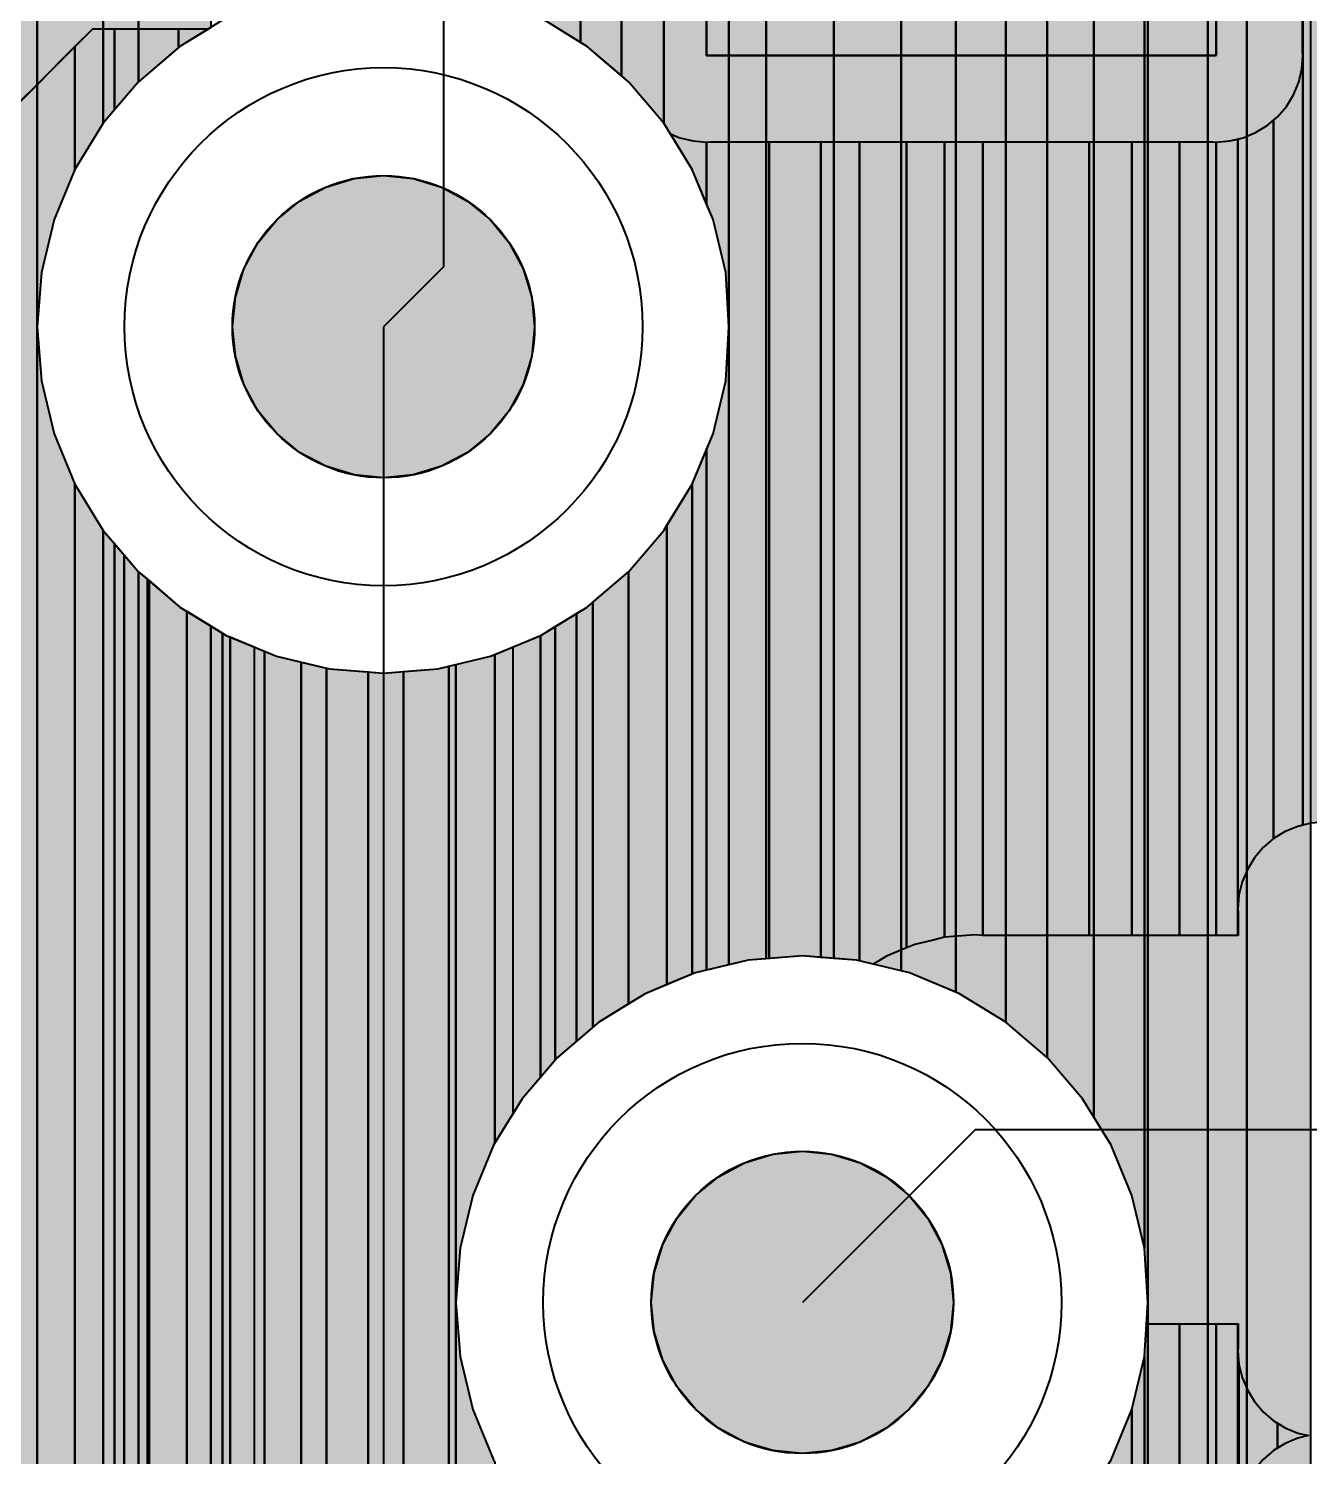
# Model space of a CAD drawing. Header units: millimetres. Extents: x 2 to 110, y 3 to 56.
# Drawn here: x 59.676 to 63.444, y 21.715 to 25.915 of the extents above; entities that cross this region are included whole.
import ezdxf

# ---------------------------------------------------------------- set-up
doc = ezdxf.new("R2010")
doc.units = ezdxf.units.MM
for name, color, linetype in [('bottom_copper', 7, 'Continuous'), ('drill_plated', 7, 'Continuous'), ('top_copper', 7, 'Continuous')]:
    doc.layers.add(name, color=color, linetype=linetype)

# ---------------------------------------------------------------- blocks, each defined once
blk = doc.blocks.new('Block30709')
at = {"layer": 'bottom_copper', "lineweight": 40}
for points in [[(1.0431, 0), (0.8566, 0), (0.8566, 48.838), (0.8982, 48.8552), (1.0431, 48.944), (1.0431, 0)], [(0.8566, 0), (0.7412, 0), (0.7412, 38.2971), (0.7487, 38.3093), (0.8099, 38.4571), (0.8472, 38.6126), (0.8566, 38.772), (0.8566, 0)], [(0.7412, 0), (0.5646, 0), (0.5646, 38.0554), (0.6651, 38.173), (0.7412, 38.2971), (0.7412, 0)], [(0.5646, 18.63), (0.5552, 18.7894), (0.5552, 38.0463), (0.5612, 38.0514), (0.5646, 38.0554), (0.5646, 18.63)], [(0.5552, 18.7894), (0.5179, 18.9449), (0.4567, 19.0927), (0.4066, 19.1744), (0.4066, 37.9273), (0.4396, 37.9475), (0.5552, 38.0463), (0.5552, 18.7894)], [(0.4066, 19.1744), (0.3731, 19.229), (0.2692, 19.3506), (0.2692, 37.8498), (0.3033, 37.8639), (0.4066, 37.9273), (0.4066, 19.1744)], [(0.2692, 19.3506), (0.1476, 19.4545), (0.1476, 37.8008), (0.1555, 37.8027), (0.2692, 37.8498), (0.2692, 19.3506)], [(0, 19.5428), (-0.1365, 19.5993), (-0.161, 19.6051), (-0.161, 37.753), (-0.1594, 37.7529), (0, 37.7654), (0, 19.5428)], [(0.1476, 19.4545), (0.0113, 19.5381), (0, 19.5428), (0, 37.7654), (0.1476, 37.8008), (0.1476, 19.4545)], [(0.5646, 0), (0.5552, 0), (0.5552, 18.4706), (0.5646, 18.63), (0.5646, 0)], [(0.5552, 0), (0.4066, 0), (0.4066, 18.0856), (0.4567, 18.1673), (0.5179, 18.3151), (0.5552, 18.4706), (0.5552, 0)]]:
    blk.add_hatch(color=7, dxfattribs=at).paths.add_polyline_path(points, flags=0)
at = {"layer": 'bottom_copper', "color": 7, "lineweight": 40}
for points in [[(1.0431, 0), (0.8566, 0), (0.8566, 48.838), (0.8982, 48.8552), (1.0431, 48.944), (1.0431, 0)], [(0.8566, 0), (0.7412, 0), (0.7412, 38.2971), (0.7487, 38.3093), (0.8099, 38.4571), (0.8472, 38.6126), (0.8566, 38.772), (0.8566, 0)], [(0.7412, 0), (0.5646, 0), (0.5646, 38.0554), (0.6651, 38.173), (0.7412, 38.2971), (0.7412, 0)], [(0.5646, 18.63), (0.5552, 18.7894), (0.5552, 38.0463), (0.5612, 38.0514), (0.5646, 38.0554), (0.5646, 18.63)], [(0.5552, 18.7894), (0.5179, 18.9449), (0.4567, 19.0927), (0.4066, 19.1744), (0.4066, 37.9273), (0.4396, 37.9475), (0.5552, 38.0463), (0.5552, 18.7894)], [(0.4066, 19.1744), (0.3731, 19.229), (0.2692, 19.3506), (0.2692, 37.8498), (0.3033, 37.8639), (0.4066, 37.9273), (0.4066, 19.1744)], [(0.2692, 19.3506), (0.1476, 19.4545), (0.1476, 37.8008), (0.1555, 37.8027), (0.2692, 37.8498), (0.2692, 19.3506)], [(0, 19.5428), (-0.1365, 19.5993), (-0.161, 19.6051), (-0.161, 37.753), (-0.1594, 37.7529), (0, 37.7654), (0, 19.5428)], [(0.1476, 19.4545), (0.0113, 19.5381), (0, 19.5428), (0, 37.7654), (0.1476, 37.8008), (0.1476, 19.4545)], [(0.5646, 0), (0.5552, 0), (0.5552, 18.4706), (0.5646, 18.63), (0.5646, 0)], [(0.5552, 0), (0.4066, 0), (0.4066, 18.0856), (0.4567, 18.1673), (0.5179, 18.3151), (0.5552, 18.4706), (0.5552, 0)]]:
    blk.add_lwpolyline(points, close=True, dxfattribs=at)
blk = doc.blocks.new('Block32048')
at = {"layer": 'bottom_copper', "lineweight": 40}
for points in [[(1.4738, -2.8146), (1.4212, -2.8187), (1.3646, -2.8323), (1.3646, 15.4364), (1.4099, 15.4086), (1.4738, 15.3821), (1.4738, -2.8146)], [(1.6729, -2.8135), (1.5806, -2.8062), (1.4738, -2.8146), (1.4738, 15.3821), (1.5577, 15.3474), (1.6729, 15.3197), (1.6729, -2.8135)], [(1.871, -2.8502), (1.74, -2.8187), (1.6729, -2.8135), (1.6729, 15.3197), (1.7132, 15.3101), (1.871, 15.2977), (1.871, -2.8502)], [(1.3646, -0.9553), (1.3552, -0.7959), (1.3179, -0.6404), (1.2567, -0.4926), (1.1731, -0.3563), (1.1731, 2.7637), (1.2567, 2.9), (1.3179, 3.0478), (1.3552, 3.2033), (1.3646, 3.3627), (1.3646, -0.9553)], [(1.1731, -0.3563), (1.0692, -0.2347), (1.0481, -0.2167), (1.0481, 2.624), (1.0692, 2.6421), (1.1731, 2.7637), (1.1731, -0.3563)], [(1.0481, -0.2167), (0.9476, -0.1308), (0.9284, -0.1191), (0.9284, 2.5264), (0.9476, 2.5382), (1.0481, 2.624), (1.0481, -0.2167)], [(0.9284, -0.1191), (0.8113, -0.0472), (0.7746, -0.032), (0.7746, 2.4394), (0.8113, 2.4546), (0.9284, 2.5264), (0.9284, -0.1191)], [(1.3646, -2.8323), (1.2657, -2.856), (1.2567, -2.8598), (1.2567, -1.418), (1.3179, -1.2702), (1.3552, -1.1147), (1.3646, -0.9553), (1.3646, -2.8323)], [(1.2567, -2.8598), (1.1179, -2.9172), (1.0692, -2.9471), (1.0692, -1.6759), (1.1731, -1.5543), (1.2567, -1.418), (1.2567, -2.8598)], [(1.0692, -2.9471), (0.9816, -3.0008), (0.9645, -3.0154), (0.9645, -1.7654), (1.0692, -1.6759), (1.0692, -2.9471)], [(0.9645, -3.0154), (0.86, -3.1047), (0.8535, -3.1123), (0.8535, -1.8375), (0.9476, -1.7798), (0.9645, -1.7654), (0.9645, -3.0154)], [(0.8535, -3.1123), (0.7561, -3.2263), (0.7296, -3.2695), (0.7296, -1.8972), (0.8113, -1.8634), (0.8535, -1.8375), (0.8535, -3.1123)]]:
    blk.add_hatch(color=7, dxfattribs=at).paths.add_polyline_path(points, flags=0)
at = {"layer": 'bottom_copper', "color": 7, "lineweight": 40}
for points in [[(1.4738, -2.8146), (1.4212, -2.8187), (1.3646, -2.8323), (1.3646, 15.4364), (1.4099, 15.4086), (1.4738, 15.3821), (1.4738, -2.8146)], [(1.6729, -2.8135), (1.5806, -2.8062), (1.4738, -2.8146), (1.4738, 15.3821), (1.5577, 15.3474), (1.6729, 15.3197), (1.6729, -2.8135)], [(1.871, -2.8502), (1.74, -2.8187), (1.6729, -2.8135), (1.6729, 15.3197), (1.7132, 15.3101), (1.871, 15.2977), (1.871, -2.8502)], [(1.3646, -0.9553), (1.3552, -0.7959), (1.3179, -0.6404), (1.2567, -0.4926), (1.1731, -0.3563), (1.1731, 2.7637), (1.2567, 2.9), (1.3179, 3.0478), (1.3552, 3.2033), (1.3646, 3.3627), (1.3646, -0.9553)], [(1.1731, -0.3563), (1.0692, -0.2347), (1.0481, -0.2167), (1.0481, 2.624), (1.0692, 2.6421), (1.1731, 2.7637), (1.1731, -0.3563)], [(1.0481, -0.2167), (0.9476, -0.1308), (0.9284, -0.1191), (0.9284, 2.5264), (0.9476, 2.5382), (1.0481, 2.624), (1.0481, -0.2167)], [(0.9284, -0.1191), (0.8113, -0.0472), (0.7746, -0.032), (0.7746, 2.4394), (0.8113, 2.4546), (0.9284, 2.5264), (0.9284, -0.1191)], [(1.3646, -2.8323), (1.2657, -2.856), (1.2567, -2.8598), (1.2567, -1.418), (1.3179, -1.2702), (1.3552, -1.1147), (1.3646, -0.9553), (1.3646, -2.8323)], [(1.2567, -2.8598), (1.1179, -2.9172), (1.0692, -2.9471), (1.0692, -1.6759), (1.1731, -1.5543), (1.2567, -1.418), (1.2567, -2.8598)], [(1.0692, -2.9471), (0.9816, -3.0008), (0.9645, -3.0154), (0.9645, -1.7654), (1.0692, -1.6759), (1.0692, -2.9471)], [(0.9645, -3.0154), (0.86, -3.1047), (0.8535, -3.1123), (0.8535, -1.8375), (0.9476, -1.7798), (0.9645, -1.7654), (0.9645, -3.0154)], [(0.8535, -3.1123), (0.7561, -3.2263), (0.7296, -3.2695), (0.7296, -1.8972), (0.8113, -1.8634), (0.8535, -1.8375), (0.8535, -3.1123)]]:
    blk.add_lwpolyline(points, close=True, dxfattribs=at)
blk = doc.blocks.new('Block32662')
at = {"layer": 'bottom_copper', "lineweight": 40}
for points in [[(0.5137, 0.5137), (0.4258, 0.4258), (0.4258, 32.9354), (0.5137, 32.8815), (0.5137, 0.5137)], [(0.7083, 13.5309), (0.6247, 13.3946), (0.5635, 13.2468), (0.5262, 13.0913), (0.5137, 12.9319), (0.5137, 17.2499), (0.5262, 17.0905), (0.5635, 16.935), (0.6247, 16.7872), (0.7083, 16.6509), (0.7083, 13.5309)], [(0.8122, 13.6525), (0.7083, 13.5309), (0.7083, 16.6509), (0.8122, 16.5293), (0.8122, 13.6525)], [(1.0248, 13.8122), (0.9338, 13.7564), (0.8122, 13.6525), (0.8122, 16.5293), (0.9338, 16.4254), (1.0248, 16.3696), (1.0248, 13.8122)], [(0.7083, 0.7083), (0.5137, 0.5137), (0.5137, 12.9319), (0.5262, 12.7725), (0.5635, 12.617), (0.6247, 12.4692), (0.7083, 12.3329), (0.7083, 0.7083)], [(0.8122, 0.8122), (0.7083, 0.7083), (0.7083, 12.3329), (0.8122, 12.2113), (0.8122, 0.8122)], [(1.0248, 1.0248), (0.8122, 0.8122), (0.8122, 12.2113), (0.9338, 12.1074), (1.0248, 12.0516), (1.0248, 1.0248)], [(1.0811, 1.0811), (1.0248, 1.0248), (1.0248, 12.0516), (1.0701, 12.0238), (1.0811, 12.0193), (1.0811, 1.0811)]]:
    blk.add_hatch(color=7, dxfattribs=at).paths.add_polyline_path(points, flags=0)
at = {"layer": 'bottom_copper', "color": 7, "lineweight": 40}
for points in [[(0.5137, 0.5137), (0.4258, 0.4258), (0.4258, 32.9354), (0.5137, 32.8815), (0.5137, 0.5137)], [(0.7083, 13.5309), (0.6247, 13.3946), (0.5635, 13.2468), (0.5262, 13.0913), (0.5137, 12.9319), (0.5137, 17.2499), (0.5262, 17.0905), (0.5635, 16.935), (0.6247, 16.7872), (0.7083, 16.6509), (0.7083, 13.5309)], [(0.8122, 13.6525), (0.7083, 13.5309), (0.7083, 16.6509), (0.8122, 16.5293), (0.8122, 13.6525)], [(1.0248, 13.8122), (0.9338, 13.7564), (0.8122, 13.6525), (0.8122, 16.5293), (0.9338, 16.4254), (1.0248, 16.3696), (1.0248, 13.8122)], [(0.7083, 0.7083), (0.5137, 0.5137), (0.5137, 12.9319), (0.5262, 12.7725), (0.5635, 12.617), (0.6247, 12.4692), (0.7083, 12.3329), (0.7083, 0.7083)], [(0.8122, 0.8122), (0.7083, 0.7083), (0.7083, 12.3329), (0.8122, 12.2113), (0.8122, 0.8122)], [(1.0248, 1.0248), (0.8122, 0.8122), (0.8122, 12.2113), (0.9338, 12.1074), (1.0248, 12.0516), (1.0248, 1.0248)], [(1.0811, 1.0811), (1.0248, 1.0248), (1.0248, 12.0516), (1.0701, 12.0238), (1.0811, 12.0193), (1.0811, 1.0811)]]:
    blk.add_lwpolyline(points, close=True, dxfattribs=at)
blk = doc.blocks.new('Block110843')
at = {"layer": 'top_copper', "lineweight": 40}
for points in [[(9.9735, -3.9102), (9.9489, -3.9121), (9.9253, -3.9178), (9.9253, 17.1493), (9.9735, 17.1011), (9.9735, -3.9102)], [(9.9253, -1.6538), (9.9245, -1.6439), (9.9245, -0.3638), (9.9253, -0.3538), (9.9253, -1.6538)], [(6.4292, -1.8141), (6.3961, -1.8528), (6.3125, -1.9891), (6.3125, -1.628), (6.3652, -1.5753), (6.4292, -1.5753), (6.4292, -1.8141)], [(6.6176, -1.6307), (6.5, -1.7312), (6.4292, -1.8141), (6.4292, -1.5753), (6.6176, -1.5753), (6.6176, -1.6307)], [(6.6216, -1.6273), (6.6176, -1.6307), (6.6176, -1.5753), (6.7064, -1.5753), (6.6216, -1.6273)], [(6.3125, -1.9891), (6.2513, -2.1369), (6.214, -2.2924), (6.2015, -2.4518), (6.2015, -1.739), (6.3125, -1.628), (6.3125, -1.9891)], [(9.9253, -3.9178), (9.9101, -3.9215), (9.8731, -3.9368), (9.839, -3.9577), (9.839, -1.844), (9.8507, -1.834), (9.8766, -1.8036), (9.8975, -1.7695), (9.9128, -1.7325), (9.9222, -1.6937), (9.9253, -1.6538), (9.9253, -3.9178)], [(6.2015, -6.7358), (6.1509, -6.6852), (6.1509, -1.7896), (6.2015, -1.739), (6.2015, -6.7358)], [(9.839, -3.9577), (9.8086, -3.9836), (9.7827, -4.014), (9.7618, -4.0481), (9.7465, -4.0851), (9.7371, -4.1239), (9.734, -4.1638), (9.734, -1.8998), (9.7492, -1.8961), (9.7862, -1.8808), (9.8203, -1.8599), (9.839, -1.844), (9.839, -3.9577)], [(8.1709, -2.091), (8.1287, -1.9891), (8.0647, -1.8847), (8.0922, -1.8961), (8.131, -1.9055), (8.1709, -1.9086), (8.1709, -2.091)], [(8.2366, -2.4518), (8.2272, -2.2924), (8.1899, -2.1369), (8.1709, -2.091), (8.1709, -1.9086), (8.1809, -1.9078), (8.2366, -1.9078), (8.2366, -2.4518)], [(8.3547, -4.3104), (8.2932, -4.3152), (8.2366, -4.3288), (8.2366, -1.9078), (8.3547, -1.9078), (8.3547, -4.3104)], [(8.5068, -4.307), (8.4526, -4.3027), (8.3547, -4.3104), (8.3547, -1.9078), (8.5068, -1.9078), (8.5068, -4.307)], [(8.6207, -4.3173), (8.612, -4.3152), (8.5068, -4.307), (8.5068, -1.9078), (8.6207, -1.9078), (8.6207, -4.3173)], [(8.7592, -4.2787), (8.7005, -4.303), (8.6775, -4.3171), (8.6613, -4.327), (8.6207, -4.3173), (8.6207, -1.9078), (8.7592, -1.9078), (8.7592, -4.2787)], [(8.871, -4.2476), (8.837, -4.2558), (8.7836, -4.2686), (8.7592, -4.2787), (8.7592, -1.9078), (8.871, -1.9078), (8.871, -4.2476)], [(8.9831, -4.2423), (8.9608, -4.2405), (8.8711, -4.2476), (8.871, -1.9078), (8.9831, -1.9078), (8.9831, -4.2423)], [(9.1732, -4.2423), (8.9831, -4.2423), (8.9831, -1.9078), (9.1732, -1.9078), (9.1732, -4.2423)], [(9.2968, -4.2423), (9.1732, -4.2423), (9.1732, -1.9078), (9.2968, -1.9078), (9.2968, -4.2423)], [(9.4219, -4.2423), (9.2969, -4.2423), (9.2968, -1.9078), (9.4219, -1.9078), (9.4219, -4.2423)], [(9.5618, -4.2423), (9.4219, -4.2423), (9.4219, -1.9078), (9.5618, -1.9078), (9.5618, -4.2423)], [(9.6705, -4.2423), (9.5618, -4.2423), (9.5618, -1.9078), (9.6605, -1.9078), (9.6705, -1.9086), (9.6705, -4.2423)], [(9.734, -4.2423), (9.6705, -4.2423), (9.6705, -1.9086), (9.7104, -1.9055), (9.734, -1.8998), (9.734, -4.2423)], [(6.3125, -6.8468), (6.2015, -6.7358), (6.2015, -2.4518), (6.214, -2.6112), (6.2513, -2.7667), (6.3125, -2.9145), (6.3125, -6.8468)], [(8.2366, -4.3288), (8.1709, -4.3445), (8.1709, -2.8126), (8.1899, -2.7667), (8.2272, -2.6112), (8.2366, -2.4518), (8.2366, -4.3288)], [(8.1709, -4.3445), (8.1377, -4.3525), (8.0542, -4.3871), (8.0542, -3.036), (8.1287, -2.9145), (8.1709, -2.8126), (8.1709, -4.3445)], [(6.4292, -6.9637), (6.4186, -6.9513), (6.4072, -6.9415), (6.3125, -6.8468), (6.3125, -2.9145), (6.3961, -3.0508), (6.4292, -3.0895), (6.4292, -6.9637)], [(8.0542, -4.3871), (7.9899, -4.4137), (7.9412, -4.4436), (7.9412, -3.1724), (8.0451, -3.0508), (8.0542, -3.036), (8.0542, -4.3871)], [(6.4575, -6.9968), (6.4292, -6.9637), (6.4292, -3.0895), (6.4575, -3.1227), (6.4576, -6.9968)], [(6.5259, -7.1617), (6.5206, -7.1398), (6.5119, -7.1034), (6.5037, -7.0837), (6.4889, -7.048), (6.482, -7.0366), (6.4577, -6.9971), (6.4576, -3.1228), (6.5, -3.1724), (6.5259, -3.1945), (6.5259, -7.1617)], [(7.9412, -4.4436), (7.8536, -4.4973), (7.7884, -4.553), (7.7884, -3.2954), (7.8196, -3.2763), (7.9412, -3.1724), (7.9412, -4.4436)], [(6.5306, -7.2215), (6.5259, -7.1618), (6.5259, -3.1945), (6.5306, -3.1985), (6.5306, -7.2215)], [(6.6419, -7.62), (6.5306, -7.62), (6.5306, -3.1985), (6.6216, -3.2763), (6.6419, -3.2888), (6.6419, -7.62)], [(6.747, -7.62), (6.6419, -7.62), (6.6419, -3.2888), (6.747, -3.3532), (6.747, -7.62)], [(7.7884, -4.553), (7.732, -4.6012), (7.6819, -4.6598), (7.6819, -3.3605), (7.6833, -3.3599), (7.7884, -3.2954), (7.7884, -4.553)], [(6.8706, -7.6301), (6.8383, -7.6223), (6.7984, -7.6192), (6.7885, -7.62), (6.747, -7.62), (6.747, -3.3532), (6.7579, -3.3599), (6.8706, -3.4066), (6.8706, -7.6301)], [(7.6819, -4.6598), (7.6281, -4.7228), (7.5483, -4.8529), (7.5482, -3.4158), (7.6819, -3.3605), (7.6819, -4.6598)], [(6.9786, -7.6938), (6.9482, -7.6679), (6.9141, -7.647), (6.8771, -7.6317), (6.8706, -7.6301), (6.8706, -3.4066), (6.9057, -3.4211), (6.9786, -3.4386), (6.9786, -7.6938)], [(7.0532, -7.874), (7.0501, -7.8341), (7.0407, -7.7953), (7.0254, -7.7583), (7.0045, -7.7242), (6.9786, -7.6938), (6.9786, -3.4386), (7.0532, -3.4565), (7.0532, -7.874)], [(7.5482, -4.8531), (7.5445, -4.8591), (7.4833, -5.0069), (7.446, -5.1624), (7.4335, -5.3218), (7.4335, -3.4456), (7.5355, -3.4211), (7.5482, -3.4158), (7.5482, -4.8531)], [(7.1753, -9.1119), (7.0532, -8.9898), (7.0532, -3.4565), (7.0612, -3.4584), (7.1753, -3.4673), (7.1753, -9.1119)], [(7.2788, -9.2154), (7.1753, -9.1119), (7.1753, -3.4673), (7.2206, -3.4709), (7.2788, -3.4663), (7.2788, -9.2154)], [(7.4123, -9.3489), (7.2788, -9.2154), (7.2788, -3.4663), (7.38, -3.4584), (7.4123, -3.4507), (7.4123, -9.3489)], [(7.4332, -9.3698), (7.4123, -9.3489), (7.4123, -3.4507), (7.4332, -3.4456), (7.4335, -9.3701)], [(9.7348, -4.2423), (9.734, -4.2423), (9.734, -4.1638), (9.7348, -4.1737), (9.7348, -4.2423)], [(7.5482, -9.4848), (7.4335, -9.3701), (7.4335, -5.3218), (7.446, -5.4812), (7.4833, -5.6367), (7.5445, -5.7845), (7.5482, -5.7905), (7.5482, -9.4848)], [(9.5618, -13.0906), (9.4219, -13.0906), (9.4219, -5.6367), (9.4592, -5.4812), (9.4648, -5.3853), (9.5618, -5.3853), (9.5618, -13.0906)], [(9.6705, -13.0906), (9.5618, -13.0906), (9.5618, -5.3853), (9.6705, -5.3853), (9.6705, -13.0906)], [(9.734, -13.0906), (9.6705, -13.0906), (9.6705, -5.3853), (9.734, -5.3853), (9.734, -13.0906)], [(9.7348, -5.4538), (9.734, -5.4638), (9.734, -5.3853), (9.7348, -5.3853), (9.7348, -5.4538)], [(9.7371, -5.9238), (9.734, -5.9636), (9.734, -5.4638), (9.7371, -5.5035), (9.7371, -5.9238)], [(9.8507, -5.7503), (9.839, -5.7575), (9.8086, -5.7835), (9.7827, -5.8139), (9.7618, -5.848), (9.7465, -5.8849), (9.7371, -5.9238), (9.7371, -5.5036), (9.7465, -5.5425), (9.7618, -5.5794), (9.7827, -5.6135), (9.8086, -5.6439), (9.839, -5.6699), (9.8507, -5.6771), (9.8507, -5.7503)], [(9.4219, -13.0906), (9.2969, -13.0906), (9.2968, -5.8887), (9.3607, -5.7845), (9.4219, -5.6367), (9.4219, -13.0906)], [(9.9101, -5.7213), (9.8731, -5.7366), (9.8507, -5.7503), (9.8507, -5.6771), (9.8731, -5.6908), (9.9101, -5.7061), (9.9418, -5.7137), (9.9101, -5.7213)]]:
    blk.add_hatch(color=7, dxfattribs=at).paths.add_polyline_path(points, flags=0)
at = {"layer": 'top_copper', "color": 7, "lineweight": 40}
for points in [[(9.9735, -3.9102), (9.9489, -3.9121), (9.9253, -3.9178), (9.9253, 17.1493), (9.9735, 17.1011), (9.9735, -3.9102)], [(9.9253, -1.6538), (9.9245, -1.6439), (9.9245, -0.3638), (9.9253, -0.3538), (9.9253, -1.6538)], [(6.4292, -1.8141), (6.3961, -1.8528), (6.3125, -1.9891), (6.3125, -1.628), (6.3652, -1.5753), (6.4292, -1.5753), (6.4292, -1.8141)], [(6.6176, -1.6307), (6.5, -1.7312), (6.4292, -1.8141), (6.4292, -1.5753), (6.6176, -1.5753), (6.6176, -1.6307)], [(6.6216, -1.6273), (6.6176, -1.6307), (6.6176, -1.5753), (6.7064, -1.5753), (6.6216, -1.6273)], [(6.3125, -1.9891), (6.2513, -2.1369), (6.214, -2.2924), (6.2015, -2.4518), (6.2015, -1.739), (6.3125, -1.628), (6.3125, -1.9891)], [(9.9253, -3.9178), (9.9101, -3.9215), (9.8731, -3.9368), (9.839, -3.9577), (9.839, -1.844), (9.8507, -1.834), (9.8766, -1.8036), (9.8975, -1.7695), (9.9128, -1.7325), (9.9222, -1.6937), (9.9253, -1.6538), (9.9253, -3.9178)], [(6.2015, -6.7358), (6.1509, -6.6852), (6.1509, -1.7896), (6.2015, -1.739), (6.2015, -6.7358)], [(9.839, -3.9577), (9.8086, -3.9836), (9.7827, -4.014), (9.7618, -4.0481), (9.7465, -4.0851), (9.7371, -4.1239), (9.734, -4.1638), (9.734, -1.8998), (9.7492, -1.8961), (9.7862, -1.8808), (9.8203, -1.8599), (9.839, -1.844), (9.839, -3.9577)], [(8.1709, -2.091), (8.1287, -1.9891), (8.0647, -1.8847), (8.0922, -1.8961), (8.131, -1.9055), (8.1709, -1.9086), (8.1709, -2.091)], [(8.2366, -2.4518), (8.2272, -2.2924), (8.1899, -2.1369), (8.1709, -2.091), (8.1709, -1.9086), (8.1809, -1.9078), (8.2366, -1.9078), (8.2366, -2.4518)], [(8.3547, -4.3104), (8.2932, -4.3152), (8.2366, -4.3288), (8.2366, -1.9078), (8.3547, -1.9078), (8.3547, -4.3104)], [(8.5068, -4.307), (8.4526, -4.3027), (8.3547, -4.3104), (8.3547, -1.9078), (8.5068, -1.9078), (8.5068, -4.307)], [(8.6207, -4.3173), (8.612, -4.3152), (8.5068, -4.307), (8.5068, -1.9078), (8.6207, -1.9078), (8.6207, -4.3173)], [(8.7592, -4.2787), (8.7005, -4.303), (8.6775, -4.3171), (8.6613, -4.327), (8.6207, -4.3173), (8.6207, -1.9078), (8.7592, -1.9078), (8.7592, -4.2787)], [(8.871, -4.2476), (8.837, -4.2558), (8.7836, -4.2686), (8.7592, -4.2787), (8.7592, -1.9078), (8.871, -1.9078), (8.871, -4.2476)], [(8.9831, -4.2423), (8.9608, -4.2405), (8.8711, -4.2476), (8.871, -1.9078), (8.9831, -1.9078), (8.9831, -4.2423)], [(9.1732, -4.2423), (8.9831, -4.2423), (8.9831, -1.9078), (9.1732, -1.9078), (9.1732, -4.2423)], [(9.2968, -4.2423), (9.1732, -4.2423), (9.1732, -1.9078), (9.2968, -1.9078), (9.2968, -4.2423)], [(9.4219, -4.2423), (9.2969, -4.2423), (9.2968, -1.9078), (9.4219, -1.9078), (9.4219, -4.2423)], [(9.5618, -4.2423), (9.4219, -4.2423), (9.4219, -1.9078), (9.5618, -1.9078), (9.5618, -4.2423)], [(9.6705, -4.2423), (9.5618, -4.2423), (9.5618, -1.9078), (9.6605, -1.9078), (9.6705, -1.9086), (9.6705, -4.2423)], [(9.734, -4.2423), (9.6705, -4.2423), (9.6705, -1.9086), (9.7104, -1.9055), (9.734, -1.8998), (9.734, -4.2423)], [(6.3125, -6.8468), (6.2015, -6.7358), (6.2015, -2.4518), (6.214, -2.6112), (6.2513, -2.7667), (6.3125, -2.9145), (6.3125, -6.8468)], [(8.2366, -4.3288), (8.1709, -4.3445), (8.1709, -2.8126), (8.1899, -2.7667), (8.2272, -2.6112), (8.2366, -2.4518), (8.2366, -4.3288)], [(8.1709, -4.3445), (8.1377, -4.3525), (8.0542, -4.3871), (8.0542, -3.036), (8.1287, -2.9145), (8.1709, -2.8126), (8.1709, -4.3445)], [(6.4292, -6.9637), (6.4186, -6.9513), (6.4072, -6.9415), (6.3125, -6.8468), (6.3125, -2.9145), (6.3961, -3.0508), (6.4292, -3.0895), (6.4292, -6.9637)], [(8.0542, -4.3871), (7.9899, -4.4137), (7.9412, -4.4436), (7.9412, -3.1724), (8.0451, -3.0508), (8.0542, -3.036), (8.0542, -4.3871)], [(6.4575, -6.9968), (6.4292, -6.9637), (6.4292, -3.0895), (6.4575, -3.1227), (6.4576, -6.9968)], [(6.5259, -7.1617), (6.5206, -7.1398), (6.5119, -7.1034), (6.5037, -7.0837), (6.4889, -7.048), (6.482, -7.0366), (6.4577, -6.9971), (6.4576, -3.1228), (6.5, -3.1724), (6.5259, -3.1945), (6.5259, -7.1617)], [(7.9412, -4.4436), (7.8536, -4.4973), (7.7884, -4.553), (7.7884, -3.2954), (7.8196, -3.2763), (7.9412, -3.1724), (7.9412, -4.4436)], [(6.5306, -7.2215), (6.5259, -7.1618), (6.5259, -3.1945), (6.5306, -3.1985), (6.5306, -7.2215)], [(6.6419, -7.62), (6.5306, -7.62), (6.5306, -3.1985), (6.6216, -3.2763), (6.6419, -3.2888), (6.6419, -7.62)], [(6.747, -7.62), (6.6419, -7.62), (6.6419, -3.2888), (6.747, -3.3532), (6.747, -7.62)], [(7.7884, -4.553), (7.732, -4.6012), (7.6819, -4.6598), (7.6819, -3.3605), (7.6833, -3.3599), (7.7884, -3.2954), (7.7884, -4.553)], [(6.8706, -7.6301), (6.8383, -7.6223), (6.7984, -7.6192), (6.7885, -7.62), (6.747, -7.62), (6.747, -3.3532), (6.7579, -3.3599), (6.8706, -3.4066), (6.8706, -7.6301)], [(7.6819, -4.6598), (7.6281, -4.7228), (7.5483, -4.8529), (7.5482, -3.4158), (7.6819, -3.3605), (7.6819, -4.6598)], [(6.9786, -7.6938), (6.9482, -7.6679), (6.9141, -7.647), (6.8771, -7.6317), (6.8706, -7.6301), (6.8706, -3.4066), (6.9057, -3.4211), (6.9786, -3.4386), (6.9786, -7.6938)], [(7.0532, -7.874), (7.0501, -7.8341), (7.0407, -7.7953), (7.0254, -7.7583), (7.0045, -7.7242), (6.9786, -7.6938), (6.9786, -3.4386), (7.0532, -3.4565), (7.0532, -7.874)], [(7.5482, -4.8531), (7.5445, -4.8591), (7.4833, -5.0069), (7.446, -5.1624), (7.4335, -5.3218), (7.4335, -3.4456), (7.5355, -3.4211), (7.5482, -3.4158), (7.5482, -4.8531)], [(7.1753, -9.1119), (7.0532, -8.9898), (7.0532, -3.4565), (7.0612, -3.4584), (7.1753, -3.4673), (7.1753, -9.1119)], [(7.2788, -9.2154), (7.1753, -9.1119), (7.1753, -3.4673), (7.2206, -3.4709), (7.2788, -3.4663), (7.2788, -9.2154)], [(7.4123, -9.3489), (7.2788, -9.2154), (7.2788, -3.4663), (7.38, -3.4584), (7.4123, -3.4507), (7.4123, -9.3489)], [(7.4332, -9.3698), (7.4123, -9.3489), (7.4123, -3.4507), (7.4332, -3.4456), (7.4335, -9.3701)], [(9.7348, -4.2423), (9.734, -4.2423), (9.734, -4.1638), (9.7348, -4.1737), (9.7348, -4.2423)], [(7.5482, -9.4848), (7.4335, -9.3701), (7.4335, -5.3218), (7.446, -5.4812), (7.4833, -5.6367), (7.5445, -5.7845), (7.5482, -5.7905), (7.5482, -9.4848)], [(9.5618, -13.0906), (9.4219, -13.0906), (9.4219, -5.6367), (9.4592, -5.4812), (9.4648, -5.3853), (9.5618, -5.3853), (9.5618, -13.0906)], [(9.6705, -13.0906), (9.5618, -13.0906), (9.5618, -5.3853), (9.6705, -5.3853), (9.6705, -13.0906)], [(9.734, -13.0906), (9.6705, -13.0906), (9.6705, -5.3853), (9.734, -5.3853), (9.734, -13.0906)], [(9.7348, -5.4538), (9.734, -5.4638), (9.734, -5.3853), (9.7348, -5.3853), (9.7348, -5.4538)], [(9.7371, -5.9238), (9.734, -5.9636), (9.734, -5.4638), (9.7371, -5.5035), (9.7371, -5.9238)], [(9.8507, -5.7503), (9.839, -5.7575), (9.8086, -5.7835), (9.7827, -5.8139), (9.7618, -5.848), (9.7465, -5.8849), (9.7371, -5.9238), (9.7371, -5.5036), (9.7465, -5.5425), (9.7618, -5.5794), (9.7827, -5.6135), (9.8086, -5.6439), (9.839, -5.6699), (9.8507, -5.6771), (9.8507, -5.7503)], [(9.4219, -13.0906), (9.2969, -13.0906), (9.2968, -5.8887), (9.3607, -5.7845), (9.4219, -5.6367), (9.4219, -13.0906)], [(9.9101, -5.7213), (9.8731, -5.7366), (9.8507, -5.7503), (9.8507, -5.6771), (9.8731, -5.6908), (9.9101, -5.7061), (9.9418, -5.7137), (9.9101, -5.7213)]]:
    blk.add_lwpolyline(points, close=True, dxfattribs=at)

msp = doc.modelspace()

# ---------------------------------------------------------------- hatches: boundary and pattern name
at = {"layer": 'bottom_copper', "lineweight": 40}
for points in [[(61.156, 24.9513), (61.1307, 24.8679), (61.0896, 24.791), (61.0343, 24.7237), (60.967, 24.6684), (60.8901, 24.6273), (60.8067, 24.602), (60.72, 24.5935), (60.6333, 24.602), (60.5499, 24.6273), (60.473, 24.6684), (60.4057, 24.7237), (60.3504, 24.791), (60.3093, 24.8679), (60.284, 24.9513), (60.2755, 25.038), (60.284, 25.1247), (60.3093, 25.2081), (60.3504, 25.285), (60.4057, 25.3523), (60.473, 25.4076), (60.5499, 25.4487), (60.6333, 25.474), (60.72, 25.4825), (60.8067, 25.474), (60.8901, 25.4487), (60.967, 25.4076), (61.0343, 25.3523), (61.0896, 25.285), (61.1307, 25.2081), (61.156, 25.1247), (61.1645, 25.038), (61.156, 24.9513)], [(60.339, 13.2578), (60.2683, 13.1872), (60.2683, 24.1254), (60.339, 24.0961), (60.339, 13.2578)], [(62.388, 22.0813), (62.3627, 21.9979), (62.3216, 21.921), (62.2663, 21.8537), (62.199, 21.7984), (62.1221, 21.7573), (62.0387, 21.732), (61.952, 21.7235), (61.8653, 21.732), (61.7819, 21.7573), (61.705, 21.7984), (61.6377, 21.8537), (61.5824, 21.921), (61.5413, 21.9979), (61.516, 22.0813), (61.5075, 22.168), (61.516, 22.2547), (61.5413, 22.3381), (61.5824, 22.415), (61.6377, 22.4823), (61.705, 22.5376), (61.7819, 22.5787), (61.8653, 22.604), (61.952, 22.6125), (62.0387, 22.604), (62.1221, 22.5787), (62.199, 22.5376), (62.2663, 22.4823), (62.3216, 22.415), (62.3627, 22.3381), (62.388, 22.2547), (62.3965, 22.168), (62.388, 22.0813)]]:
    msp.add_hatch(color=7, dxfattribs=at).paths.add_polyline_path(points, flags=0)
at = {"layer": 'drill_plated', "lineweight": 40}
for points in [[(61.156, 24.9513), (61.1307, 24.8679), (61.0896, 24.791), (61.0343, 24.7237), (60.967, 24.6684), (60.8901, 24.6273), (60.8067, 24.602), (60.72, 24.5935), (60.6333, 24.602), (60.5499, 24.6273), (60.473, 24.6684), (60.4057, 24.7237), (60.3504, 24.791), (60.3093, 24.8679), (60.284, 24.9513), (60.2755, 25.038), (60.284, 25.1247), (60.3093, 25.2081), (60.3504, 25.285), (60.4057, 25.3523), (60.473, 25.4076), (60.5499, 25.4487), (60.6333, 25.474), (60.72, 25.4825), (60.8067, 25.474), (60.8901, 25.4487), (60.967, 25.4076), (61.0343, 25.3523), (61.0896, 25.285), (61.1307, 25.2081), (61.156, 25.1247), (61.1645, 25.038), (61.156, 24.9513)], [(62.388, 22.0813), (62.3627, 21.9979), (62.3216, 21.921), (62.2663, 21.8537), (62.199, 21.7984), (62.1221, 21.7573), (62.0387, 21.732), (61.952, 21.7235), (61.8653, 21.732), (61.7819, 21.7573), (61.705, 21.7984), (61.6377, 21.8537), (61.5824, 21.921), (61.5413, 21.9979), (61.516, 22.0813), (61.5075, 22.168), (61.516, 22.2547), (61.5413, 22.3381), (61.5824, 22.415), (61.6377, 22.4823), (61.705, 22.5376), (61.7819, 22.5787), (61.8653, 22.604), (61.952, 22.6125), (62.0387, 22.604), (62.1221, 22.5787), (62.199, 22.5376), (62.2663, 22.4823), (62.3216, 22.415), (62.3627, 22.3381), (62.388, 22.2547), (62.3965, 22.168), (62.388, 22.0813)]]:
    msp.add_hatch(color=7, dxfattribs=at).paths.add_polyline_path(points, flags=0)
at = {"layer": 'top_copper', "lineweight": 40}
for points in [[(63.1699, 25.836), (61.6703, 25.836), (61.6703, 27.136), (63.1699, 27.136), (63.1699, 25.836)], [(61.156, 24.9513), (61.1307, 24.8679), (61.0896, 24.791), (61.0343, 24.7237), (60.967, 24.6684), (60.8901, 24.6273), (60.8067, 24.602), (60.72, 24.5935), (60.6333, 24.602), (60.5499, 24.6273), (60.473, 24.6684), (60.4057, 24.7237), (60.3504, 24.791), (60.3093, 24.8679), (60.284, 24.9513), (60.2755, 25.038), (60.284, 25.1247), (60.3093, 25.2081), (60.3504, 25.285), (60.4057, 25.3523), (60.473, 25.4076), (60.5499, 25.4487), (60.6333, 25.474), (60.72, 25.4825), (60.8067, 25.474), (60.8901, 25.4487), (60.967, 25.4076), (61.0343, 25.3523), (61.0896, 25.285), (61.1307, 25.2081), (61.156, 25.1247), (61.1645, 25.038), (61.156, 24.9513)], [(62.388, 22.0813), (62.3627, 21.9979), (62.3216, 21.921), (62.2663, 21.8537), (62.199, 21.7984), (62.1221, 21.7573), (62.0387, 21.732), (61.952, 21.7235), (61.8653, 21.732), (61.7819, 21.7573), (61.705, 21.7984), (61.6377, 21.8537), (61.5824, 21.921), (61.5413, 21.9979), (61.516, 22.0813), (61.5075, 22.168), (61.516, 22.2547), (61.5413, 22.3381), (61.5824, 22.415), (61.6377, 22.4823), (61.705, 22.5376), (61.7819, 22.5787), (61.8653, 22.604), (61.952, 22.6125), (62.0387, 22.604), (62.1221, 22.5787), (62.199, 22.5376), (62.2663, 22.4823), (62.3216, 22.415), (62.3627, 22.3381), (62.388, 22.2547), (62.3965, 22.168), (62.388, 22.0813)]]:
    msp.add_hatch(color=7, dxfattribs=at).paths.add_polyline_path(points, flags=0)

# ---------------------------------------------------------------- linework, layer by layer
at = {"layer": 'bottom_copper', "color": 7, "lineweight": 40}
for p, q in [((62.2424, 23.1431), (62.2424, 41.291)), ((62.2424, 41.291), (62.2424, 23.1431)), ((60.2573, 25.9461), (60.121, 25.8625)), ((61.319, 25.8625), (61.1827, 25.9461)), ((60.121, 25.8625), (59.9994, 25.7586)), ((61.4406, 25.7586), (61.319, 25.8625)), ((59.9994, 25.7586), (59.8955, 25.637)), ((61.5445, 25.637), (61.4406, 25.7586)), ((59.8955, 25.637), (59.8119, 25.5007)), ((61.6281, 25.5007), (61.5445, 25.637)), ((59.8119, 25.5007), (59.7507, 25.3529)), ((61.6893, 25.3529), (61.6281, 25.5007)), ((59.7507, 25.3529), (59.7134, 25.1974)), ((61.7266, 25.1974), (61.6893, 25.3529)), ((59.7134, 25.1974), (59.7009, 25.038)), ((61.736, 25.038), (61.7266, 25.1974)), ((59.7009, 25.038), (59.7134, 24.8786)), ((60.72, 25.038), (60.72, 13.1)), ((61.7266, 24.8786), (61.736, 25.038)), ((59.7134, 24.8786), (59.7507, 24.7231)), ((61.6893, 24.7231), (61.7266, 24.8786)), ((59.7507, 24.7231), (59.8119, 24.5753)), ((61.6281, 24.5753), (61.6893, 24.7231)), ((59.8119, 24.5753), (59.8955, 24.439)), ((61.5445, 24.439), (61.6281, 24.5753)), ((59.8955, 24.439), (59.9994, 24.3174)), ((61.4406, 24.3174), (61.5445, 24.439)), ((59.9994, 24.3174), (60.121, 24.2135)), ((61.319, 24.2135), (61.4406, 24.3174)), ((60.121, 24.2135), (60.2573, 24.1299)), ((61.1827, 24.1299), (61.319, 24.2135)), ((60.2573, 24.1299), (60.2683, 24.1254)), ((60.2683, 13.1872), (60.2683, 24.1254)), ((60.2683, 24.1254), (60.339, 24.0961)), ((60.2683, 24.1254), (60.2683, 13.1872)), ((61.101, 24.0961), (61.1827, 24.1299)), ((60.339, 24.0961), (60.339, 13.2578)), ((61.101, 22.7238), (61.101, 24.0961)), ((61.952, 23.1871), (61.7926, 23.1746)), ((62.1114, 23.1746), (61.952, 23.1871)), ((61.7926, 23.1746), (61.6371, 23.1373)), ((62.2424, 23.1431), (62.1114, 23.1746)), ((62.2669, 23.1373), (62.2424, 23.1431)), ((61.6371, 23.1373), (61.4893, 23.0761)), ((62.4147, 23.0761), (62.2669, 23.1373)), ((61.4893, 23.0761), (61.353, 22.9925)), ((62.551, 22.9925), (62.4147, 23.0761)), ((61.353, 22.9925), (61.2314, 22.8886)), ((62.6726, 22.8886), (62.551, 22.9925)), ((61.2314, 22.8886), (61.1275, 22.767)), ((62.7765, 22.767), (62.6726, 22.8886)), ((61.1275, 22.767), (61.101, 22.7238)), ((62.8601, 22.6307), (62.7765, 22.767)), ((62.9213, 22.4829), (62.8601, 22.6307)), ((62.9586, 22.3274), (62.9213, 22.4829)), ((62.968, 22.168), (62.9586, 22.3274)), ((62.9586, 22.0086), (62.968, 22.168)), ((62.9213, 21.8531), (62.9586, 22.0086)), ((62.8601, 21.7053), (62.9213, 21.8531))]:
    msp.add_line(p, q, dxfattribs=at)
for points in [[(61.156, 24.9513), (61.1307, 24.8679), (61.0896, 24.791), (61.0343, 24.7237), (60.967, 24.6684), (60.8901, 24.6273), (60.8067, 24.602), (60.72, 24.5935), (60.6333, 24.602), (60.5499, 24.6273), (60.473, 24.6684), (60.4057, 24.7237), (60.3504, 24.791), (60.3093, 24.8679), (60.284, 24.9513), (60.2755, 25.038), (60.284, 25.1247), (60.3093, 25.2081), (60.3504, 25.285), (60.4057, 25.3523), (60.473, 25.4076), (60.5499, 25.4487), (60.6333, 25.474), (60.72, 25.4825), (60.8067, 25.474), (60.8901, 25.4487), (60.967, 25.4076), (61.0343, 25.3523), (61.0896, 25.285), (61.1307, 25.2081), (61.156, 25.1247), (61.1645, 25.038), (61.156, 24.9513)], [(60.339, 13.2578), (60.2683, 13.1872), (60.2683, 24.1254), (60.339, 24.0961), (60.339, 13.2578)], [(62.388, 22.0813), (62.3627, 21.9979), (62.3216, 21.921), (62.2663, 21.8537), (62.199, 21.7984), (62.1221, 21.7573), (62.0387, 21.732), (61.952, 21.7235), (61.8653, 21.732), (61.7819, 21.7573), (61.705, 21.7984), (61.6377, 21.8537), (61.5824, 21.921), (61.5413, 21.9979), (61.516, 22.0813), (61.5075, 22.168), (61.516, 22.2547), (61.5413, 22.3381), (61.5824, 22.415), (61.6377, 22.4823), (61.705, 22.5376), (61.7819, 22.5787), (61.8653, 22.604), (61.952, 22.6125), (62.0387, 22.604), (62.1221, 22.5787), (62.199, 22.5376), (62.2663, 22.4823), (62.3216, 22.415), (62.3627, 22.3381), (62.388, 22.2547), (62.3965, 22.168), (62.388, 22.0813)]]:
    msp.add_lwpolyline(points, close=True, dxfattribs=at)
for centre, major_axis in [((60.72, 25.038), (0.762, 0)), ((60.72, 25.038), (0.4445, 0)), ((61.952, 22.168), (0.762, 0)), ((61.952, 22.168), (0.4445, 0))]:
    msp.add_ellipse(centre, major_axis=major_axis, ratio=1, dxfattribs=at)
at = {"layer": 'drill_plated', "color": 7, "lineweight": 40}
for points in [[(61.156, 24.9513), (61.1307, 24.8679), (61.0896, 24.791), (61.0343, 24.7237), (60.967, 24.6684), (60.8901, 24.6273), (60.8067, 24.602), (60.72, 24.5935), (60.6333, 24.602), (60.5499, 24.6273), (60.473, 24.6684), (60.4057, 24.7237), (60.3504, 24.791), (60.3093, 24.8679), (60.284, 24.9513), (60.2755, 25.038), (60.284, 25.1247), (60.3093, 25.2081), (60.3504, 25.285), (60.4057, 25.3523), (60.473, 25.4076), (60.5499, 25.4487), (60.6333, 25.474), (60.72, 25.4825), (60.8067, 25.474), (60.8901, 25.4487), (60.967, 25.4076), (61.0343, 25.3523), (61.0896, 25.285), (61.1307, 25.2081), (61.156, 25.1247), (61.1645, 25.038), (61.156, 24.9513)], [(62.388, 22.0813), (62.3627, 21.9979), (62.3216, 21.921), (62.2663, 21.8537), (62.199, 21.7984), (62.1221, 21.7573), (62.0387, 21.732), (61.952, 21.7235), (61.8653, 21.732), (61.7819, 21.7573), (61.705, 21.7984), (61.6377, 21.8537), (61.5824, 21.921), (61.5413, 21.9979), (61.516, 22.0813), (61.5075, 22.168), (61.516, 22.2547), (61.5413, 22.3381), (61.5824, 22.415), (61.6377, 22.4823), (61.705, 22.5376), (61.7819, 22.5787), (61.8653, 22.604), (61.952, 22.6125), (62.0387, 22.604), (62.1221, 22.5787), (62.199, 22.5376), (62.2663, 22.4823), (62.3216, 22.415), (62.3627, 22.3381), (62.388, 22.2547), (62.3965, 22.168), (62.388, 22.0813)]]:
    msp.add_lwpolyline(points, close=True, dxfattribs=at)
for centre in [(60.72, 25.038), (61.952, 22.168)]:
    msp.add_ellipse(centre, major_axis=(0.4445, 0), ratio=1, dxfattribs=at)
at = {"layer": 'top_copper', "color": 7, "lineweight": 40}
for p, q in [((61.6703, 27.136), (61.6703, 25.836)), ((63.1699, 25.836), (63.1699, 27.136)), ((63.4239, 25.8459), (63.4239, 27.126)), ((60.896, 26.486), (60.896, 25.214)), ((59.0921, 25.1419), (59.8646, 25.9145)), ((59.8646, 25.9145), (60.2058, 25.9145)), ((60.2058, 25.9145), (60.121, 25.8625)), ((60.121, 25.8625), (59.9994, 25.7586)), ((61.6703, 25.836), (63.1699, 25.836)), ((63.4216, 25.7961), (63.4247, 25.836)), ((63.4247, 25.836), (63.4239, 25.8459)), ((63.4122, 25.7573), (63.4216, 25.7961)), ((59.9994, 25.7586), (59.8955, 25.637)), ((63.3969, 25.7203), (63.4122, 25.7573)), ((63.376, 25.6862), (63.3969, 25.7203)), ((63.3501, 25.6558), (63.376, 25.6862)), ((59.8955, 25.637), (59.8119, 25.5007)), ((63.2856, 25.609), (63.3197, 25.6299)), ((63.3197, 25.6299), (63.3501, 25.6558)), ((61.6281, 25.5007), (61.5641, 25.6051)), ((61.5641, 25.6051), (61.5916, 25.5937)), ((61.5916, 25.5937), (61.6304, 25.5843)), ((61.6304, 25.5843), (61.6703, 25.5812)), ((61.6703, 25.5812), (61.6803, 25.582)), ((61.6803, 25.582), (63.1599, 25.582)), ((63.1599, 25.582), (63.1699, 25.5812)), ((63.1699, 25.5812), (63.2098, 25.5843)), ((63.2098, 25.5843), (63.2486, 25.5937)), ((63.2486, 25.5937), (63.2856, 25.609)), ((59.8119, 25.5007), (59.7507, 25.3529)), ((61.6893, 25.3529), (61.6281, 25.5007)), ((59.7507, 25.3529), (59.7134, 25.1974)), ((61.7266, 25.1974), (61.6893, 25.3529)), ((60.896, 25.214), (60.72, 25.038)), ((59.7134, 25.1974), (59.7009, 25.038)), ((61.736, 25.038), (61.7266, 25.1974)), ((59.7009, 25.038), (59.7134, 24.8786)), ((61.7266, 24.8786), (61.736, 25.038)), ((59.7134, 24.8786), (59.7507, 24.7231)), ((61.6893, 24.7231), (61.7266, 24.8786)), ((59.7507, 24.7231), (59.8119, 24.5753)), ((61.6281, 24.5753), (61.6893, 24.7231)), ((59.8119, 24.5753), (59.8955, 24.439)), ((61.5445, 24.439), (61.6281, 24.5753)), ((59.8955, 24.439), (59.9994, 24.3174)), ((61.4406, 24.3174), (61.5445, 24.439)), ((59.9994, 24.3174), (60.121, 24.2135)), ((61.319, 24.2135), (61.4406, 24.3174)), ((60.121, 24.2135), (60.2573, 24.1299)), ((61.1827, 24.1299), (61.319, 24.2135)), ((60.2573, 24.1299), (60.4051, 24.0687)), ((61.0349, 24.0687), (61.1827, 24.1299)), ((60.4051, 24.0687), (60.5606, 24.0314)), ((60.8794, 24.0314), (61.0349, 24.0687)), ((60.5606, 24.0314), (60.72, 24.0189)), ((60.72, 24.0189), (60.8794, 24.0314)), ((63.4095, 23.5683), (63.3725, 23.553)), ((63.4483, 23.5777), (63.4095, 23.5683)), ((63.3384, 23.5321), (63.308, 23.5062)), ((63.3725, 23.553), (63.3384, 23.5321)), ((63.308, 23.5062), (63.2821, 23.4758)), ((63.2612, 23.4417), (63.2459, 23.4047)), ((63.2821, 23.4758), (63.2612, 23.4417)), ((63.2459, 23.4047), (63.2365, 23.3659)), ((63.2365, 23.3659), (63.2334, 23.326)), ((63.2334, 23.326), (63.2342, 23.3161)), ((63.2342, 23.3161), (63.2342, 23.2475)), ((62.3364, 23.234), (62.283, 23.2212)), ((62.3704, 23.2422), (62.3364, 23.234)), ((62.3705, 23.2422), (62.3704, 23.2422)), ((62.4602, 23.2493), (62.3705, 23.2422)), ((62.4825, 23.2475), (62.4602, 23.2493)), ((63.2342, 23.2475), (62.4825, 23.2475)), ((61.952, 23.1871), (61.7926, 23.1746)), ((62.1114, 23.1746), (61.952, 23.1871)), ((62.1998, 23.1868), (62.1769, 23.1727)), ((62.1999, 23.1868), (62.1998, 23.1868)), ((62.2586, 23.2111), (62.1999, 23.1868)), ((62.283, 23.2212), (62.2586, 23.2111)), ((61.7926, 23.1746), (61.6371, 23.1373)), ((62.1607, 23.1628), (62.1114, 23.1746)), ((62.1769, 23.1727), (62.1607, 23.1628)), ((61.6371, 23.1373), (61.4893, 23.0761)), ((61.4893, 23.0761), (61.353, 22.9925)), ((61.353, 22.9925), (61.2314, 22.8886)), ((61.2314, 22.8886), (61.1275, 22.767)), ((61.1275, 22.767), (61.0439, 22.6307)), ((62.4601, 22.676), (61.952, 22.168)), ((64.022, 22.676), (62.4601, 22.676)), ((61.0439, 22.6307), (60.9827, 22.4829)), ((60.9827, 22.4829), (60.9454, 22.3274)), ((60.9454, 22.3274), (60.9329, 22.168)), ((60.9329, 22.168), (60.9454, 22.0086)), ((62.9586, 22.0086), (62.9642, 22.1045)), ((62.9642, 22.1045), (63.2342, 22.1045)), ((63.2342, 22.1045), (63.2342, 22.036)), ((60.9454, 22.0086), (60.9827, 21.8531)), ((62.9213, 21.8531), (62.9586, 22.0086)), ((63.2342, 22.036), (63.2334, 22.026)), ((63.2334, 22.026), (63.2365, 21.9863)), ((63.2365, 21.9863), (63.2365, 21.9862)), ((63.2365, 21.9862), (63.2459, 21.9473)), ((63.2459, 21.9473), (63.2612, 21.9104)), ((63.2612, 21.9104), (63.2821, 21.8763)), ((60.9827, 21.8531), (61.0439, 21.7053)), ((62.8601, 21.7053), (62.9213, 21.8531)), ((63.2821, 21.8763), (63.308, 21.8459)), ((63.308, 21.8459), (63.3384, 21.8199)), ((63.3384, 21.8199), (63.3725, 21.799)), ((63.3725, 21.799), (63.4095, 21.7837)), ((63.4095, 21.7685), (63.3725, 21.7532)), ((63.4095, 21.7837), (63.4412, 21.7761)), ((63.4412, 21.7761), (63.4095, 21.7685)), ((63.3384, 21.7323), (63.308, 21.7063)), ((63.3725, 21.7532), (63.3384, 21.7323))]:
    msp.add_line(p, q, dxfattribs=at)
for points in [[(63.1699, 25.836), (61.6703, 25.836), (61.6703, 27.136), (63.1699, 27.136), (63.1699, 25.836)], [(61.156, 24.9513), (61.1307, 24.8679), (61.0896, 24.791), (61.0343, 24.7237), (60.967, 24.6684), (60.8901, 24.6273), (60.8067, 24.602), (60.72, 24.5935), (60.6333, 24.602), (60.5499, 24.6273), (60.473, 24.6684), (60.4057, 24.7237), (60.3504, 24.791), (60.3093, 24.8679), (60.284, 24.9513), (60.2755, 25.038), (60.284, 25.1247), (60.3093, 25.2081), (60.3504, 25.285), (60.4057, 25.3523), (60.473, 25.4076), (60.5499, 25.4487), (60.6333, 25.474), (60.72, 25.4825), (60.8067, 25.474), (60.8901, 25.4487), (60.967, 25.4076), (61.0343, 25.3523), (61.0896, 25.285), (61.1307, 25.2081), (61.156, 25.1247), (61.1645, 25.038), (61.156, 24.9513)], [(62.388, 22.0813), (62.3627, 21.9979), (62.3216, 21.921), (62.2663, 21.8537), (62.199, 21.7984), (62.1221, 21.7573), (62.0387, 21.732), (61.952, 21.7235), (61.8653, 21.732), (61.7819, 21.7573), (61.705, 21.7984), (61.6377, 21.8537), (61.5824, 21.921), (61.5413, 21.9979), (61.516, 22.0813), (61.5075, 22.168), (61.516, 22.2547), (61.5413, 22.3381), (61.5824, 22.415), (61.6377, 22.4823), (61.705, 22.5376), (61.7819, 22.5787), (61.8653, 22.604), (61.952, 22.6125), (62.0387, 22.604), (62.1221, 22.5787), (62.199, 22.5376), (62.2663, 22.4823), (62.3216, 22.415), (62.3627, 22.3381), (62.388, 22.2547), (62.3965, 22.168), (62.388, 22.0813)]]:
    msp.add_lwpolyline(points, close=True, dxfattribs=at)
for centre, major_axis in [((60.72, 25.038), (0.762, 0)), ((60.72, 25.038), (0.4445, 0)), ((61.952, 22.168), (0.762, 0)), ((61.952, 22.168), (0.4445, 0))]:
    msp.add_ellipse(centre, major_axis=major_axis, ratio=1, dxfattribs=at)

# ---------------------------------------------------------------- block references
at = {"layer": 'bottom_copper'}
for name, p in [('Block32662', (59.1872, 12.1061)), ('Block32048', (60.3714, 25.9933)), ('Block30709', (62.4034, 3.538))]:
    msp.add_blockref(name, p, dxfattribs=at)
at = {"layer": 'top_copper'}
msp.add_blockref('Block110843', (53.4994, 27.4898), dxfattribs=at)

doc.saveas('drawing.dxf')
